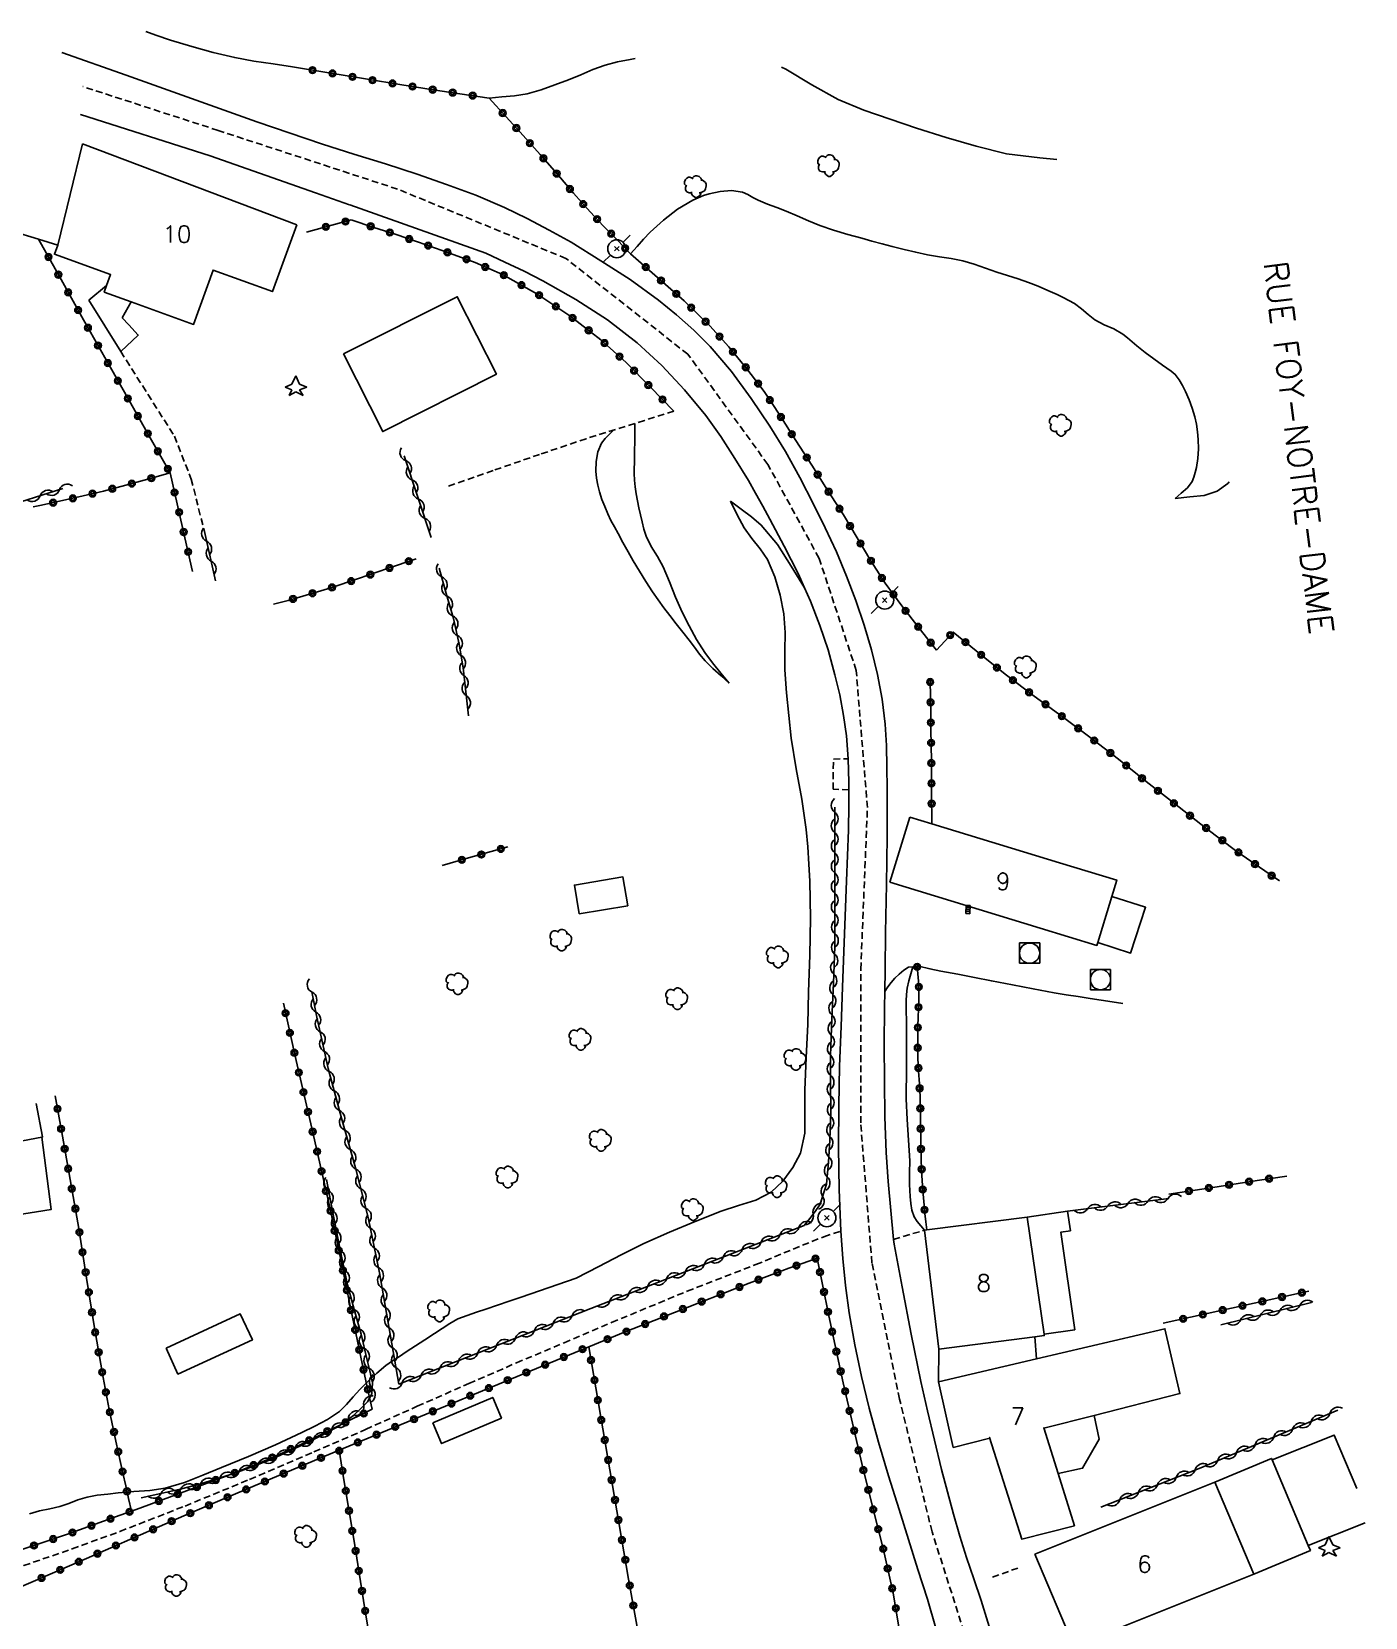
# Model space of a CAD drawing. Header units: millimetres. Extents: x 193000 to 194000, y 105000 to 105910.
# Drawn here: x 193780.7 to 193879.3, y 105446.6 to 105563.9 of the extents above; entities that cross this region are included whole.
import ezdxf
from ezdxf.enums import TextEntityAlignment as Align

# ---------------------------------------------------------------- set-up
doc = ezdxf.new("R2010")
doc.units = ezdxf.units.MM
doc.linetypes.add('DASHED', pattern=[0.75, 0.5, -0.25])
doc.layers.get('0').update_dxf_attribs({"linetype": 'CONTINUOUS'})
for name, color, linetype in [('W0001', 6, 'DASHED'), ('W0008', 7, 'CONTINUOUS'), ('W0014', 7, 'CONTINUOUS'), ('W0017', 7, 'CONTINUOUS'), ('W0070', 7, 'DASHED'), ('W0101', 7, 'CONTINUOUS'), ('W0104', 1, 'CONTINUOUS'), ('W0112', 1, 'DASHED'), ('W0211', 2, 'CONTINUOUS'), ('W0214', 2, 'CONTINUOUS'), ('W0300', 7, 'CONTINUOUS'), ('W0303', 7, 'CONTINUOUS'), ('W0310', 3, 'CONTINUOUS'), ('W0322', 7, 'CONTINUOUS'), ('W0323', 7, 'CONTINUOUS'), ('W0401', 7, 'CONTINUOUS'), ('W0420', 7, 'CONTINUOUS'), ('W0473', 7, 'CONTINUOUS'), ('W0989', 7, 'CONTINUOUS'), ('W0991', 7, 'CONTINUOUS'), ('W1102', 7, 'CONTINUOUS')]:
    doc.layers.add(name, color=color, linetype=linetype)
doc.styles.get("Standard").update_dxf_attribs({"font": 'romans.shx', "width": 0.85})

# ---------------------------------------------------------------- blocks, each defined once
blk = doc.blocks.new('T473')
for p, q in [((-0.166667, 0.166667), (0.166667, -0.166667)), ((-0.166667, -0.166667), (0.166667, 0.166667)), ((0.500001, 0.500001), (1.000002, 1.000002)), ((-1.000002, -1.000002), (-0.500001, -0.500001))]:
    blk.add_line(p, q)
blk.add_ellipse((0, 0), major_axis=(0.471405, 0.471405), ratio=1, start_param=5.4977871438, end_param=11.780972451)
blk = doc.blocks.new('T300')
for p, q in [((-0.8, 0.51), (-0.86, 0.34)), ((-0.86, 0.34), (-0.86, 0.17)), ((-0.86, 0.17), (-0.74, 0.06)), ((-0.69, 0.63), (-0.8, 0.51)), ((-0.8, -0.06), (-0.74, 0.06)), ((-0.74, 0.06), (-0.69, 0.11)), ((-0.57, 0.69), (-0.69, 0.63)), ((-0.46, 0.69), (-0.57, 0.69)), ((-0.29, 0.63), (-0.46, 0.69)), ((-0.29, 0.63), (-0.17, 0.74)), ((-0.23, 0.57), (-0.29, 0.63)), ((-0.17, 0.74), (-0.06, 0.8)), ((-0.06, 0.8), (0.06, 0.8)), ((0.06, 0.8), (0.23, 0.74)), ((0.23, 0.74), (0.34, 0.63)), ((0.34, 0.63), (0.4, 0.51)), ((0.46, 0.46), (0.34, 0.46)), ((0.4, 0.51), (0.4, 0.46)), ((0.57, 0.4), (0.46, 0.46)), ((0.57, 0.4), (0.69, 0.29)), ((0.69, 0.29), (0.74, 0.17)), ((0.74, 0.06), (0.69, -0.17)), ((0.74, 0.17), (0.74, 0.06)), ((-0.8, -0.17), (-0.8, -0.06)), ((-0.8, -0.23), (-0.8, -0.17)), ((-0.74, -0.34), (-0.8, -0.23)), ((-0.69, -0.4), (-0.74, -0.34)), ((-0.51, -0.46), (-0.69, -0.4)), ((-0.4, -0.46), (-0.51, -0.46)), ((-0.4, -0.46), (-0.34, -0.46)), ((-0.34, -0.46), (-0.34, -0.4)), ((-0.34, -0.51), (-0.34, -0.46)), ((-0.29, -0.63), (-0.34, -0.51)), ((-0.17, -0.74), (-0.29, -0.63)), ((-0.06, -0.8), (-0.17, -0.74)), ((0.06, -0.8), (-0.06, -0.8)), ((0.17, -0.74), (0.06, -0.8)), ((0.23, -0.69), (0.17, -0.74)), ((0.29, -0.46), (0.23, -0.46)), ((0.29, -0.63), (0.23, -0.69)), ((0.46, -0.4), (0.29, -0.46)), ((0.34, -0.51), (0.29, -0.63)), ((0.34, -0.51), (0.34, -0.46)), ((0.57, -0.34), (0.46, -0.4)), ((0.63, -0.29), (0.57, -0.34)), ((0.69, -0.17), (0.63, -0.29))]:
    blk.add_line(p, q)
blk = doc.blocks.new('T420')
for p, q in [((0.75, 0.75), (-0.75, 0.75)), ((-0.75, 0.75), (-0.75, -0.75)), ((0.75, 0.75), (0.75, -0.75)), ((0.75, -0.75), (-0.75, -0.75))]:
    blk.add_line(p, q)
blk.add_ellipse((0, 0), major_axis=(-0.53, 0.53), ratio=1, start_param=3.926991, end_param=10.210176)
blk = doc.blocks.new('T303')
for p, q in [((-0.77, 0), (-0.28, 0.21)), ((-0.28, -0.21), (-0.77, 0)), ((-0.28, 0.21), (0, 0.83)), ((0, 0.83), (0.28, 0.21)), ((0.28, 0.21), (0.83, 0)), ((0.83, 0), (0.28, -0.21)), ((-0.49, -0.63), (-0.28, -0.21)), ((0, -0.35), (-0.49, -0.63)), ((0.56, -0.63), (0, -0.35)), ((0.28, -0.21), (0.56, -0.63))]:
    blk.add_line(p, q)
blk = doc.blocks.new('T401')
for p, q in [((-0.3, 0.3), (0, 0.3)), ((-0.3, -0.25), (-0.3, 0.3)), ((-0.3, 0.15), (0, 0.15)), ((-0.3, 0), (0, 0)), ((0, 0.3), (0, -0.25)), ((-0.3, -0.15), (0, -0.15)), ((-0.3, -0.25), (-0.3, -0.3)), ((-0.3, -0.3), (0, -0.3)), ((0, -0.3), (0, -0.25))]:
    blk.add_line(p, q)
blk = doc.blocks.new('t323o')
at = {"color": 0, "linetype": 'Continuous'}
for radius in [0.25, 0.15]:
    blk.add_circle((0, 0), radius, dxfattribs=at)
blk = doc.blocks.new('t310o')
at = {"color": 0, "linetype": 'Continuous'}
for centre, start, end in [((-0.5, 0.38), 216.8699, 323.1304), ((0.5, -0.37), 36.8699, 143.1303)]:
    blk.add_arc(centre, 0.625, start, end, dxfattribs=at)
blk = doc.blocks.new('t322o')
at = {"color": 0, "linetype": 'Continuous'}
for radius in [0.25, 0.15]:
    blk.add_circle((0, 0), radius, dxfattribs=at)

msp = doc.modelspace()

# ---------------------------------------------------------------- linework, layer by layer
at = {"layer": 'W0001'}
msp.add_lwpolyline([(193863.05, 105371.49), (193861.7, 105383.97), (193859.75, 105398.34), (193858.09, 105409.98), (193855.99, 105420.72), (193853.56, 105432.11), (193850.35, 105443.37), (193847.3, 105452.91), (193844.9, 105462.72), (193842.85, 105472.82), (193842.02, 105483.17), (193842.03, 105494.53), (193842.52, 105506.51), (193841.69, 105516.65), (193838.95, 105524.94), (193835.16, 105531.88), (193829.24, 105540.04), (193820.22, 105547.13), (193807.76, 105552.26), (193794.49, 105556.6), (193784.48, 105559.85)], dxfattribs=at)
at = {"layer": 'W0008'}
for points in [[(193820.61, 105548.33), (193818.98, 105549.21), (193817.34, 105550.09), (193815.68, 105550.91), (193813.55, 105551.81), (193811.39, 105552.61), (193809.21, 105553.37), (193806.88, 105554.13), (193804.54, 105554.85), (193802.21, 105555.58), (193797.35, 105557.23), (193792.52, 105558.96), (193787.69, 105560.68), (193782.93, 105562.36)], [(193804.22, 105551.09), (193814.29, 105547.51)], [(193814.29, 105547.51), (193815.7, 105546.85), (193817.12, 105546.19), (193818.51, 105545.48), (193820.94, 105544.1), (193823.29, 105542.58), (193825.49, 105540.88), (193827.31, 105539.22), (193829, 105537.42), (193830.57, 105535.51), (193831.67, 105533.95), (193832.7, 105532.33), (193833.72, 105530.71)], [(193844.45, 105474.54), (193844.26, 105476.68), (193844.06, 105478.83), (193843.91, 105480.97), (193843.81, 105483.63), (193843.78, 105486.28), (193843.77, 105488.94), (193843.79, 105491.71), (193843.8, 105492.9), (193843.82, 105494.49), (193843.86, 105497.26), (193843.92, 105500.81), (193843.98, 105504.35), (193843.98, 105507.9), (193843.96, 105509.5), (193843.93, 105511.09), (193843.83, 105512.68), (193843.6, 105514.52), (193843.26, 105516.35), (193842.83, 105518.16), (193842.29, 105520), (193841.66, 105521.82), (193840.97, 105523.61), (193840.22, 105525.42), (193839.4, 105527.2), (193838.54, 105528.96), (193837.52, 105530.92), (193836.45, 105532.85), (193835.29, 105534.73), (193833.93, 105536.77), (193832.47, 105538.76), (193830.88, 105540.61), (193829.67, 105541.82), (193828.39, 105542.96), (193827.07, 105544.05), (193824.98, 105545.56), (193822.8, 105546.95), (193820.61, 105548.33)], [(193833.72, 105530.71), (193834.25, 105529.76), (193834.78, 105528.81), (193835.3, 105527.85), (193836.37, 105525.85), (193837.39, 105523.83), (193837.87, 105522.75), (193838.31, 105521.76), (193838.99, 105519.98), (193839.61, 105518.17), (193840.12, 105516.33), (193840.47, 105514.83), (193840.76, 105513.32), (193840.97, 105511.8), (193841.1, 105510.1), (193841.14, 105508.39), (193841.15, 105506.68), (193841.12, 105504.82), (193841.04, 105502.95), (193840.97, 105501.08), (193840.87, 105498.46), (193840.77, 105495.84), (193840.67, 105493.21), (193840.57, 105490.29), (193840.46, 105487.36), (193840.41, 105484.43), (193840.39, 105481.34), (193840.42, 105478.25), (193840.56, 105475.16), (193840.71, 105473.14), (193840.91, 105471.13), (193841.17, 105469.12), (193841.58, 105466.76), (193842.08, 105464.4), (193842.65, 105462.07), (193843.33, 105459.55), (193844.09, 105457.05), (193844.86, 105454.56), (193845.55, 105452.35), (193846.26, 105450.13), (193846.97, 105447.92)], [(193846.97, 105447.92), (193848.15, 105443.82), (193849.32, 105439.71), (193850.45, 105435.59), (193851.34, 105432.04), (193852.19, 105428.49), (193853.05, 105424.94), (193854.03, 105420.95), (193855.02, 105416.96), (193856.01, 105412.97)]]:
    msp.add_lwpolyline(points, dxfattribs=at)
at = {"layer": 'W0014'}
for points in [[(193784.31, 105557.77), (193784.31, 105557.77), (193793.9, 105554.71), (193801.68, 105551.99)], [(193801.68, 105551.99), (193804.2, 105551.09)], [(193852.71, 105442.08), (193852.12, 105444), (193851.53, 105445.92), (193850.93, 105447.84), (193850.4, 105449.43), (193849.86, 105451.01), (193849.36, 105452.59), (193848.88, 105454.23), (193848.44, 105455.88), (193848.01, 105457.52), (193847.47, 105459.69), (193846.96, 105461.86), (193846.47, 105464.04), (193845.75, 105467.53), (193845.1, 105471.03), (193844.51, 105474.2), (193844.45, 105474.54)]]:
    msp.add_lwpolyline(points, dxfattribs=at)
at = {"layer": 'W0017'}
msp.add_lwpolyline([(193843.8, 105492.9), (193844.04, 105493.23), (193844.28, 105493.56), (193844.55, 105493.87), (193844.86, 105494.18), (193845.21, 105494.47), (193845.57, 105494.68), (193845.87, 105494.72), (193846.2, 105494.75), (193846.32, 105494.76), (193847.14, 105494.58), (193847.95, 105494.39), (193849.2, 105494.17), (193850.45, 105493.92), (193851.69, 105493.67), (193853.24, 105493.38), (193854.79, 105493.08), (193856.34, 105492.8), (193857.23, 105492.65), (193858.11, 105492.51), (193859, 105492.38), (193859.81, 105492.25), (193860.62, 105492.13), (193861.42, 105492.01)], dxfattribs=at)
at = {"layer": 'W0070'}
for points in [[(193823.6, 105468.4), (193829.18, 105470.72), (193834.26, 105472.68), (193837.72, 105474.12), (193839.3, 105474.75), (193840.56, 105475.16)], [(193776.55, 105449.17), (193780.11, 105450.41), (193783.68, 105451.65), (193787.23, 105452.94), (193792.04, 105454.82), (193796.82, 105456.79), (193801.58, 105458.82), (193805.4, 105460.49), (193809.22, 105462.2), (193813.04, 105463.89), (193816.55, 105465.41), (193820.08, 105466.9), (193823.6, 105468.4)]]:
    msp.add_lwpolyline(points, dxfattribs=at)
at = {"layer": 'W0101'}
for points in [[(193784.46, 105555.61), (193800.3, 105549.62)], [(193782.63, 105548.12), (193781.2, 105548.55), (193777.28, 105549.74)], [(193800.3, 105549.62), (193798.51, 105544.68), (193794.12, 105546.27), (193794.12, 105546.26), (193792.67, 105542.25), (193788.05, 105543.92), (193786.06, 105544.64), (193786.23, 105545.12), (193786.53, 105545.94), (193782.38, 105547.44), (193782.63, 105548.12)], [(193844.18, 105500.97), (193845.65, 105505.79)], [(193845.65, 105505.79), (193847.28, 105505.29), (193856.73, 105502.42), (193856.73, 105502.42), (193860.96, 105501.13), (193860.6, 105499.93), (193859.56, 105496.52), (193859.49, 105496.3), (193855.3, 105497.57), (193855.31, 105497.58), (193844.18, 105500.97)], [(193846.73, 105475.23), (193846.92, 105475.26), (193854.33, 105476.2), (193855.59, 105467.54), (193855.6, 105467.43), (193854.91, 105467.34), (193847.8, 105466.43)], [(193847.8, 105466.43), (193846.73, 105475.23)], [(193847.77, 105464.02), (193855.02, 105465.72), (193864.52, 105467.94), (193865.64, 105463.14), (193859.28, 105461.52), (193855.57, 105460.58), (193855.57, 105460.61), (193856.62, 105457.23), (193857.83, 105453.36), (193853.93, 105452.37), (193851.55, 105459.9), (193851.57, 105459.85), (193848.87, 105459.16)], [(193848.87, 105459.16), (193847.77, 105464.02)]]:
    msp.add_lwpolyline(points, dxfattribs=at)
msp.add_lwpolyline([(193854.91, 105451.26), (193868.22, 105456.58), (193871.11, 105449.77), (193857.8, 105444.45)], close=True, dxfattribs=at)
at = {"layer": 'W0104'}
for points in [[(193784.92, 105544.05), (193786.23, 105545.12)], [(193787.4, 105542.73), (193787.89, 105542.21), (193788.58, 105541.46), (193787.28, 105540.25), (193784.92, 105544.05)], [(193787.4, 105542.73), (193788.05, 105543.92)], [(193860.6, 105499.93), (193863.09, 105499.13), (193861.99, 105495.73), (193859.56, 105496.52)], [(193781.04, 105484.61), (193781.51, 105482.13), (193781.44, 105482.12), (193774.94, 105480.89), (193773.54, 105480.62)], [(193781.44, 105482.12), (193782.13, 105476.76), (193775.76, 105475.74), (193774.94, 105480.89)], [(193854.33, 105476.2), (193857.32, 105476.63), (193857.53, 105475.19), (193856.83, 105475.09), (193857.86, 105467.86), (193855.59, 105467.54)], [(193854.91, 105467.34), (193855.02, 105465.72)], [(193847.77, 105464.02), (193847.8, 105466.43)], [(193859.28, 105461.52), (193859.65, 105459.78), (193858.44, 105457.62), (193856.62, 105457.23)], [(193872.45, 105458.25), (193877.05, 105460.07), (193878.73, 105456.12)], [(193868.22, 105456.58), (193872.4, 105458.35), (193872.45, 105458.25), (193875.13, 105451.91), (193875.29, 105451.54), (193871.11, 105449.77)], [(193879.35, 105453.58), (193875.13, 105451.91)]]:
    msp.add_lwpolyline(points, dxfattribs=at)
for points in [[(193803.77, 105540.06), (193812.18, 105544.3), (193815.08, 105538.57), (193806.67, 105534.32)], [(193824.79, 105499.24), (193821.2, 105498.64), (193820.85, 105500.77), (193824.43, 105501.37), (193824.79, 105499.24)], [(193790.64, 105466.5), (193796.13, 105469.03), (193797.02, 105467.11), (193791.52, 105464.58)], [(193810.37, 105460.97), (193814.8, 105462.86), (193815.45, 105461.33), (193811.02, 105459.44)]]:
    msp.add_lwpolyline(points, close=True, dxfattribs=at)
at = {"layer": 'W0112'}
for points in [[(193787.28, 105540.25), (193791.26, 105533.98), (193792.5, 105530.81), (193793.42, 105527.15)], [(193828.21, 105535.82), (193826.04, 105535.15), (193823.88, 105534.47), (193821.71, 105533.79), (193818.27, 105532.63), (193814.84, 105531.44), (193811.41, 105530.25)], [(193841.15, 105507.82), (193839.99, 105507.86), (193840, 105510.09), (193841.1, 105510.1)], [(193844.45, 105474.54), (193846.73, 105475.23)], [(193851.77, 105449.56), (193853.65, 105450.23)]]:
    msp.add_lwpolyline(points, dxfattribs=at)
at = {"layer": 'W0211'}
for points in [[(193799.99, 105561.31), (193798.57, 105561.52), (193797.14, 105561.73), (193795.72, 105561.99), (193794.12, 105562.37), (193792.54, 105562.81), (193790.96, 105563.29), (193789.87, 105563.65), (193789.13, 105563.91)], [(193825.35, 105561.92), (193824.97, 105561.86), (193824.04, 105561.67), (193823.13, 105561.43), (193822.21, 105561.1), (193821.31, 105560.72), (193820.4, 105560.35), (193819.39, 105559.97), (193818.38, 105559.6), (193817.34, 105559.31), (193816.42, 105559.17), (193815.47, 105559.08), (193814.53, 105559)], [(193856.54, 105554.46), (193855.28, 105554.57), (193852.8, 105554.88), (193850.57, 105555.44), (193848.35, 105556.08), (193846.16, 105556.78), (193844.2, 105557.43), (193842.26, 105558.11), (193840.36, 105558.89), (193838.41, 105559.97), (193836.49, 105561.14), (193836.16, 105561.28)], [(193823.76, 105534.44), (193823.43, 105534.12), (193823.11, 105533.8), (193822.84, 105533.46), (193822.58, 105532.82), (193822.46, 105532.11), (193822.44, 105531.39), (193822.49, 105530.88), (193822.58, 105530.36), (193822.71, 105529.85), (193822.88, 105529.3), (193823.09, 105528.77), (193823.32, 105528.24), (193823.55, 105527.75), (193823.81, 105527.27), (193824.07, 105526.79), (193824.43, 105526.11), (193824.81, 105525.43), (193825.2, 105524.76), (193825.65, 105523.99), (193826.12, 105523.22), (193826.61, 105522.47), (193827.03, 105521.87), (193827.46, 105521.28), (193827.9, 105520.7), (193828.37, 105520.09), (193828.86, 105519.49), (193829.33, 105518.88), (193829.72, 105518.36), (193830.11, 105517.84), (193830.52, 105517.35), (193831.09, 105516.78), (193831.69, 105516.24), (193832.3, 105515.71)], [(193865.29, 105529.37), (193866.36, 105529.49), (193867.42, 105529.6), (193868.39, 105529.92), (193869.17, 105530.49), (193869.28, 105530.6)], [(193832.39, 105529.16), (193832.72, 105528.5), (193833.05, 105527.84), (193833.4, 105527.19), (193833.97, 105526.4), (193834.58, 105525.65), (193835.12, 105524.85), (193835.68, 105523.57), (193836.07, 105522.21), (193836.33, 105520.83), (193836.43, 105519.46), (193836.41, 105518.08), (193836.42, 105516.69), (193836.54, 105515), (193836.7, 105513.31), (193836.89, 105511.63), (193837.25, 105509.37), (193837.67, 105507.12), (193837.99, 105504.87), (193838.11, 105503.6), (193838.19, 105502.32), (193838.26, 105501.05), (193838.3, 105498.32), (193838.25, 105495.59), (193838.17, 105492.87), (193838.1, 105490.44), (193838, 105488.02), (193837.88, 105485.6), (193837.89, 105484), (193837.88, 105482.4), (193837.56, 105480.92), (193837.01, 105479.86), (193836.27, 105478.87), (193835.41, 105478.05), (193834.27, 105477.45), (193832.98, 105477.05), (193831.69, 105476.64), (193829.77, 105475.88), (193827.87, 105475.08), (193825.99, 105474.24), (193824.31, 105473.41), (193822.64, 105472.55), (193820.98, 105471.69)], [(193820.98, 105471.69), (193819.62, 105471.21), (193818.27, 105470.74), (193816.91, 105470.27), (193816.03, 105469.97), (193815.16, 105469.68), (193814.29, 105469.39), (193813.6, 105469.16), (193812.9, 105468.93), (193812.23, 105468.66), (193811.64, 105468.33), (193811.06, 105467.96), (193810.49, 105467.58), (193809.79, 105467.13), (193809.1, 105466.67), (193808.41, 105466.22), (193807.9, 105465.89), (193807.39, 105465.56), (193806.9, 105465.22), (193806.23, 105464.66), (193805.59, 105464.07), (193804.97, 105463.45), (193804.47, 105462.9), (193803.99, 105462.34), (193803.46, 105461.82), (193802.59, 105461.23), (193801.64, 105460.74), (193800.68, 105460.27), (193798.73, 105459.34), (193796.74, 105458.48), (193794.74, 105457.68), (193793.37, 105457.1), (193791.99, 105456.55), (193790.58, 105456.14), (193789.43, 105455.97), (193788.26, 105455.9), (193787.1, 105455.8), (193786.32, 105455.71), (193785.55, 105455.62), (193784.79, 105455.48), (193784.12, 105455.27), (193783.45, 105455.02), (193782.78, 105454.78), (193782.03, 105454.61), (193781.27, 105454.46), (193780.53, 105454.24)]]:
    msp.add_lwpolyline(points, dxfattribs=at)
at = {"layer": 'W0214'}
for points in [[(193865.29, 105529.37), (193865.74, 105529.76), (193866.19, 105530.16), (193866.54, 105530.62), (193866.67, 105530.95), (193866.77, 105531.3), (193866.85, 105531.65), (193866.96, 105532.34), (193867, 105533.04), (193866.98, 105533.74), (193866.93, 105534.3), (193866.85, 105534.86), (193866.73, 105535.41), (193866.55, 105536.04), (193866.32, 105536.67), (193866.05, 105537.28), (193865.83, 105537.73), (193865.59, 105538.16), (193865.29, 105538.55), (193864.99, 105538.8), (193864.66, 105539.01), (193864.34, 105539.23), (193863.7, 105539.7), (193863.07, 105540.18), (193862.44, 105540.67), (193862.1, 105540.96), (193861.76, 105541.26), (193861.41, 105541.53), (193860.74, 105541.91), (193860.02, 105542.22), (193859.34, 105542.58), (193858.84, 105542.98), (193858.35, 105543.41), (193857.84, 105543.79), (193857.42, 105544.03), (193856.99, 105544.24), (193856.55, 105544.45), (193855.86, 105544.77), (193855.16, 105545.07), (193854.44, 105545.35), (193853.66, 105545.62), (193852.88, 105545.87), (193852.09, 105546.12), (193851.25, 105546.41), (193850.41, 105546.71), (193849.57, 105546.95), (193848.71, 105547.13), (193847.84, 105547.26), (193846.97, 105547.4), (193846.1, 105547.59), (193845.23, 105547.8), (193844.36, 105548.01), (193843.61, 105548.21), (193842.85, 105548.41), (193842.1, 105548.62), (193841.06, 105548.91), (193840.02, 105549.22), (193839, 105549.57), (193838.16, 105549.91), (193837.33, 105550.29), (193836.5, 105550.64), (193835.82, 105550.9), (193835.12, 105551.15), (193834.44, 105551.43), (193834.05, 105551.64), (193833.67, 105551.87), (193833.27, 105552.04), (193832.47, 105552.16), (193831.63, 105552.09), (193830.81, 105551.91), (193830.4, 105551.78), (193830, 105551.62), (193829.61, 105551.44), (193828.48, 105550.78), (193827.44, 105549.97), (193826.46, 105549.08), (193825.96, 105548.56), (193825.48, 105548.02), (193824.99, 105547.48)], [(193825.32, 105534.92), (193825.32, 105534.42), (193825.31, 105533.91), (193825.31, 105533.41), (193825.3, 105533.06), (193825.3, 105532.72), (193825.29, 105532.38), (193825.28, 105531.99), (193825.27, 105531.61), (193825.27, 105531.23), (193825.29, 105530.72), (193825.34, 105530.22), (193825.41, 105529.71), (193825.5, 105529.19), (193825.61, 105528.67), (193825.73, 105528.15), (193825.86, 105527.63), (193825.99, 105527.1), (193826.16, 105526.59), (193826.53, 105525.82), (193826.98, 105525.07), (193827.41, 105524.31), (193827.89, 105523.2), (193828.33, 105522.07), (193828.81, 105520.95), (193829.33, 105519.94), (193829.88, 105518.94), (193830.49, 105517.98), (193831.07, 105517.2), (193831.68, 105516.45), (193832.3, 105515.71)], [(193832.39, 105529.16), (193833.17, 105528.59), (193833.95, 105528.01), (193834.67, 105527.4), (193835.86, 105525.96), (193836.87, 105524.36), (193837.87, 105522.75)], [(193846.73, 105475.23), (193846.46, 105475.55), (193846.19, 105475.87), (193845.97, 105476.21), (193845.81, 105476.7), (193845.73, 105477.21), (193845.68, 105477.73), (193845.63, 105478.6), (193845.64, 105479.48), (193845.65, 105480.36), (193845.57, 105481.89), (193845.45, 105483.42), (193845.38, 105484.95), (193845.39, 105485.73), (193845.41, 105486.51), (193845.42, 105487.29), (193845.41, 105487.78), (193845.41, 105488.27), (193845.4, 105488.76), (193845.4, 105489.32), (193845.41, 105489.88), (193845.41, 105490.44), (193845.4, 105490.87), (193845.38, 105491.31), (193845.38, 105491.74), (193845.39, 105492.21), (193845.41, 105492.68), (193845.47, 105493.14), (193845.58, 105493.67), (193845.73, 105494.2), (193845.87, 105494.72)]]:
    msp.add_lwpolyline(points, dxfattribs=at)
at = {"layer": 'W0310'}
for points in [[(193810.26, 105526.48), (193808.25, 105532.53)], [(193782.99, 105530.1), (193779.89, 105529.12)], [(193793.42, 105527.15), (193794.3, 105523.28)], [(193810.85, 105524.22), (193811.37, 105522.35), (193811.89, 105520.48), (193812.33, 105518.59), (193812.61, 105516.83), (193812.81, 105515.06), (193813.02, 105513.29)], [(193822.07, 105469.44), (193837.84, 105475.57), (193838.25, 105476.09), (193838.66, 105476.61), (193839.02, 105477.15), (193839.5, 105478.63), (193839.64, 105480.26), (193839.73, 105481.9), (193839.82, 105483.98), (193839.8, 105486.06), (193839.8, 105488.15), (193839.89, 105490.84), (193840, 105493.52), (193840.12, 105496.21), (193840.1, 105506.52)], [(193801.43, 105492.87), (193801.8, 105490.99), (193802.64, 105487.2), (193803.61, 105483.52), (193804.65, 105479.85), (193805.6, 105476.17), (193806.43, 105472.08), (193807.14, 105467.96), (193807.86, 105463.84), (193822.07, 105469.44)], [(193788.8, 105455.43), (193790.24, 105455.75), (193791.69, 105456.07), (193793.11, 105456.43), (193795.79, 105457.27), (193798.41, 105458.27), (193800.95, 105459.45), (193802.19, 105460.06), (193803.41, 105460.72), (193804.5, 105461.52), (193805.03, 105462.01), (193805.54, 105462.54), (193805.87, 105463.12), (193805.92, 105463.93), (193805.71, 105464.82), (193805.48, 105465.71), (193805.06, 105467.54), (193804.55, 105469.36), (193804.07, 105471.18), (193803.51, 105473.77), (193803.01, 105476.38), (193802.5, 105478.98)], [(193857.32, 105476.63), (193864.81, 105477.58)], [(193868.67, 105468.23), (193875.38, 105469.87)], [(193867.05, 105457.61), (193877.32, 105461.91)], [(193859.79, 105454.73), (193867.05, 105457.61)]]:
    msp.add_lwpolyline(points, dxfattribs=at)
at = {"layer": 'W0322'}
for points in [[(193814.53, 105559), (193812.38, 105559.32), (193810.24, 105559.64), (193808.09, 105559.97), (193805.39, 105560.41), (193802.69, 105560.86), (193799.99, 105561.31)], [(193804.34, 105549.98), (193806, 105549.43), (193807.66, 105548.89), (193809.31, 105548.33), (193811.41, 105547.6), (193813.5, 105546.83), (193815.52, 105545.94), (193818.07, 105544.52), (193820.5, 105542.89), (193822.81, 105541.1), (193824.67, 105539.42), (193826.44, 105537.62), (193828.21, 105535.82)], [(193847.64, 105518.14), (193846.35, 105519.78), (193845.06, 105521.42), (193843.83, 105523.11), (193842.77, 105524.76), (193841.76, 105526.46), (193840.74, 105528.15), (193839.57, 105529.99), (193838.4, 105531.83), (193837.22, 105533.66)], [(193846.92, 105475.26), (193846.85, 105475.86), (193846.77, 105476.46), (193846.71, 105477.07), (193846.62, 105478.17), (193846.55, 105479.27), (193846.5, 105480.38), (193846.46, 105481.95), (193846.45, 105483.52), (193846.41, 105485.09), (193846.36, 105486.05), (193846.3, 105487), (193846.25, 105487.96), (193846.25, 105488.44), (193846.24, 105488.92), (193846.24, 105489.4), (193846.25, 105489.91), (193846.26, 105490.41), (193846.27, 105490.92), (193846.29, 105491.65), (193846.32, 105492.39), (193846.32, 105493.12), (193846.29, 105493.66), (193846.25, 105494.21), (193846.2, 105494.75)], [(193838.8, 105473.17), (193839.22, 105471.09), (193839.64, 105469.01), (193840.08, 105466.93), (193840.73, 105463.94), (193841.41, 105460.96), (193842.1, 105457.98), (193842.9, 105454.78), (193843.71, 105451.58), (193844.43, 105448.37), (193844.83, 105446.03), (193845.18, 105443.68), (193845.53, 105441.33)]]:
    msp.add_lwpolyline(points, dxfattribs=at)
at = {"layer": 'W0323'}
for points in [[(193814.53, 105559), (193815.79, 105557.61), (193817.05, 105556.22), (193818.3, 105554.83), (193819.54, 105553.41), (193820.77, 105551.97), (193822.02, 105550.57), (193823, 105549.53), (193824, 105548.5), (193824.99, 105547.48)], [(193804.34, 105549.98), (193801.02, 105549.07)], [(193781.2, 105548.55), (193782.87, 105545.57), (193784.53, 105542.59), (193786.2, 105539.62), (193787.78, 105536.83), (193789.36, 105534.04), (193790.95, 105531.26)], [(193824.99, 105547.48), (193826.98, 105545.73), (193828.97, 105543.99), (193830.86, 105542.15), (193832.26, 105540.59), (193833.61, 105538.97), (193834.87, 105537.29), (193835.68, 105536.1), (193836.45, 105534.88), (193837.22, 105533.66)], [(193790.95, 105531.26), (193789.3, 105530.8), (193787.65, 105530.35), (193786, 105529.91), (193783.65, 105529.36), (193781.3, 105528.85), (193780.81, 105528.74)], [(193792.6, 105523.96), (193792.03, 105526.47), (193790.95, 105531.26)], [(193798.58, 105521.54), (193799.67, 105521.83), (193802.75, 105522.73), (193804.88, 105523.44), (193807.01, 105524.18), (193809.13, 105524.91)], [(193847.64, 105518.14), (193848.85, 105519.49), (193850.17, 105518.42), (193851.48, 105517.35), (193852.81, 105516.29), (193854.86, 105514.75), (193856.93, 105513.24), (193858.98, 105511.71), (193861.08, 105510.08), (193863.15, 105508.42), (193865.24, 105506.79), (193867.54, 105505.01), (193869.85, 105503.26), (193872.23, 105501.59), (193872.99, 105501.09)], [(193847.16, 105515.9), (193847.18, 105514.7), (193847.2, 105513.49), (193847.22, 105512.28), (193847.25, 105509.95), (193847.27, 105507.62), (193847.28, 105505.29)], [(193815.93, 105503.59), (193812.84, 105502.72), (193811.07, 105502.22)], [(193805.88, 105461.98), (193805.6, 105463.27), (193805.32, 105464.55), (193805.04, 105465.84), (193804.28, 105469.5), (193803.53, 105473.16), (193802.77, 105476.81), (193801.5, 105482.46), (193800.18, 105488.1), (193799.32, 105492.02)], [(193784.19, 105475.35), (193782.97, 105482.18), (193782.44, 105485.18)], [(193864.82, 105477.9), (193868.08, 105478.4), (193871.34, 105478.91), (193873.55, 105479.24)], [(193788.08, 105454.45), (193787.87, 105455.38), (193787.66, 105456.32), (193787.45, 105457.26), (193786.93, 105459.61), (193786.44, 105461.97), (193785.98, 105464.34), (193785.34, 105468), (193784.76, 105471.67), (193784.19, 105475.35)], [(193821.9, 105466.61), (193824.6, 105467.7), (193827.3, 105468.78), (193830, 105469.84), (193831.89, 105470.58), (193833.78, 105471.31), (193835.68, 105472.03), (193836.71, 105472.41), (193837.76, 105472.79), (193838.8, 105473.17)], [(193875.17, 105470.73), (193874.47, 105470.57), (193869.44, 105469.46), (193864.4, 105468.35)], [(193803.44, 105458.95), (193821.9, 105466.61), (193824.85, 105449.41)], [(193788.7, 105454.67), (193791.95, 105455.87), (193795.2, 105457.07), (193798.41, 105458.37), (193800.92, 105459.53), (193803.4, 105460.76), (193805.88, 105461.98)], [(193808.42, 105428.09), (193808.17, 105429.61), (193807.44, 105434.16), (193806.72, 105438.71), (193805.98, 105443.26), (193805.25, 105447.82), (193804.52, 105452.37), (193804.16, 105454.57), (193803.8, 105456.76), (193803.44, 105458.95), (193799.61, 105457.34), (193795.78, 105455.72), (193791.95, 105454.09), (193788.35, 105452.52), (193784.76, 105450.95), (193781.16, 105449.39), (193778.31, 105448.17)], [(193768.17, 105447.36), (193769.63, 105447.8), (193771.1, 105448.24), (193772.55, 105448.72), (193774.18, 105449.36), (193775.79, 105450.05), (193777.41, 105450.71), (193779.38, 105451.41), (193781.37, 105452.07), (193783.35, 105452.73), (193785.13, 105453.37), (193786.91, 105454.02), (193788.08, 105454.45), (193788.7, 105454.67)], [(193824.85, 105449.41), (193825.73, 105444.5), (193826.6, 105439.59), (193827.45, 105434.68), (193828.3, 105429.33), (193829.13, 105423.98), (193829.99, 105418.63), (193830.73, 105414.26), (193831.49, 105409.9), (193832.25, 105405.53), (193832.97, 105401.38), (193833.7, 105397.22), (193834.41, 105393.07), (193835.12, 105388.82), (193835.82, 105384.57), (193836.51, 105380.31), (193832.48, 105379.14), (193831.33, 105378.81)]]:
    msp.add_lwpolyline(points, dxfattribs=at)
at = {"layer": 'W1102'}
msp.add_lwpolyline([(193782.63, 105548.12), (193784.46, 105555.61)], dxfattribs=at)

# ---------------------------------------------------------------- block references
at = {"layer": 'W0300', "rotation": 359.9999899820874}
for p in [(193839.7, 105554), (193829.85, 105552.45), (193856.85, 105534.79), (193854.27, 105516.91), (193819.9, 105496.69), (193835.92, 105495.45), (193812.23, 105493.46), (193828.47, 105492.36), (193821.32, 105489.35), (193837.23, 105487.86), (193822.82, 105481.87), (193815.92, 105479.16), (193835.83, 105478.45), (193829.63, 105476.75), (193810.87, 105469.26), (193801.02, 105452.57), (193791.4, 105448.94)]:
    msp.add_blockref('T300', p, dxfattribs=at)
at = {"layer": 'W0303'}
msp.add_blockref('T303', (193800.23, 105537.61), dxfattribs=at)
at = {"layer": 'W0303', "rotation": 359.9999899820874}
msp.add_blockref('T303', (193876.66, 105451.74), dxfattribs=at)
at = {"layer": 'W0310'}
for p, rotation in [((193808.37, 105532.17), 108.3894714799376), ((193808.84, 105530.75), 108.3894714799376), ((193781.32, 105529.57), 197.5614103537705), ((193782.75, 105530.02), 197.5614103537705), ((193809.31, 105529.33), 108.3894714799376), ((193809.79, 105527.9), 108.3894714799376), ((193793.63, 105526.2), 282.8483406835056), ((193793.97, 105524.74), 282.8483406835056), ((193811.03, 105523.57), 285.5967772344973), ((193811.43, 105522.13), 285.6251978629573), ((193811.83, 105520.68), 285.6251978629573), ((193812.18, 105519.22), 283.0389599296395), ((193812.46, 105517.75), 278.9492078111061), ((193812.67, 105516.27), 276.5635452403534), ((193812.84, 105514.78), 276.5954366935205), ((193840.1, 105506.16), 90.10000222870343), ((193840.1, 105504.66), 90.10000222870343), ((193840.11, 105503.16), 90.10000222870343), ((193840.11, 105501.66), 90.10000222870343), ((193840.11, 105500.16), 90.10000222870343), ((193840.11, 105498.66), 90.10000222870343), ((193840.12, 105497.16), 90.10000222870343), ((193840.1, 105495.66), 87.54748976162483), ((193840.03, 105494.17), 87.54748976162483), ((193801.43, 105492.84), 281.2780837954373), ((193839.97, 105492.67), 87.54748976223148), ((193801.72, 105491.37), 281.2780837954373), ((193839.9, 105491.17), 87.54748976223148), ((193802.04, 105489.91), 282.427898302597), ((193839.85, 105489.67), 88.12282144817036), ((193802.36, 105488.44), 282.427898302597), ((193839.8, 105488.17), 88.12282144817036), ((193802.69, 105486.98), 284.7995089927275), ((193803.08, 105485.53), 284.7995089927275), ((193839.8, 105486.67), 89.97254634586388), ((193839.81, 105485.17), 90.43924988625402), ((193803.46, 105484.08), 284.7995089927275), ((193839.8, 105483.67), 87.52001950795872), ((193803.86, 105482.63), 285.8978561236642), ((193839.74, 105482.17), 87.52001950795872), ((193804.27, 105481.19), 285.8978561236642), ((193804.68, 105479.75), 284.4345304173408), ((193839.67, 105480.67), 87.16381229705222), ((193839.55, 105479.18), 84.98321218313683), ((193802.66, 105478.16), 100.992355099219), ((193805.05, 105478.29), 284.4345304173408), ((193839.21, 105477.73), 71.94709455944694), ((193802.94, 105476.69), 100.992355099219), ((193805.43, 105476.84), 284.4345304173408), ((193838.51, 105476.42), 51.57023969557246), ((193858.81, 105476.82), 7.255933770289798), ((193860.3, 105477.01), 7.255933770289798), ((193861.79, 105477.2), 7.255933770289798), ((193863.28, 105477.39), 7.255933770289798), ((193864.76, 105477.58), 7.255933770289798), ((193803.23, 105475.22), 101.0135484369817), ((193805.76, 105475.38), 281.4660220463566), ((193837.45, 105475.42), 21.22736426928891), ((193806.06, 105473.91), 281.4660220463566), ((193834.65, 105474.33), 21.22736426928891), ((193836.05, 105474.88), 21.22736426928891), ((193803.52, 105473.75), 102.1867753894925), ((193831.86, 105473.25), 21.22736426928891), ((193833.25, 105473.79), 21.22736426928891), ((193803.84, 105472.28), 102.1867753894925), ((193806.36, 105472.44), 281.4660220463566), ((193829.06, 105472.16), 21.22736426928891), ((193830.46, 105472.7), 21.22736426928891), ((193804.17, 105470.82), 104.766791482058), ((193806.62, 105470.96), 279.8499524530309), ((193826.26, 105471.07), 21.22736426928891), ((193827.66, 105471.62), 21.22736426928891), ((193804.55, 105469.37), 104.766791482058), ((193806.88, 105469.49), 279.8499524530309), ((193823.47, 105469.99), 21.22736426928891), ((193824.87, 105470.53), 21.22736426928891), ((193874.5, 105469.66), 13.74882008808836), ((193804.95, 105467.92), 105.6071129195809), ((193807.14, 105468.01), 279.8499524530309), ((193819.28, 105468.34), 21.50883783605697), ((193820.67, 105468.89), 21.50883783605697), ((193870.13, 105468.59), 13.74882008808836), ((193871.59, 105468.94), 13.74882008808836), ((193873.05, 105469.3), 13.74882008808836), ((193816.49, 105467.24), 21.50883783605697), ((193817.88, 105467.79), 21.50883783605697), ((193805.31, 105466.47), 102.9649357768442), ((193807.39, 105466.53), 279.8499524530309), ((193813.7, 105466.14), 21.50883783605697), ((193815.09, 105466.69), 21.50883783605697), ((193805.66, 105465.01), 104.5366967877552), ((193807.65, 105465.05), 279.8499524530309), ((193810.9, 105465.04), 21.50883783605697), ((193812.3, 105465.59), 21.50883783605697), ((193805.9, 105463.54), 86.55936474982987), ((193808.11, 105463.94), 21.50883783605697), ((193809.51, 105464.49), 21.50883783605697), ((193805.26, 105462.24), 46.3322198525176), ((193804.13, 105461.25), 36.4810564838226), ((193876.73, 105461.66), 22.71241361974689), ((193802.88, 105460.44), 28.28952460330933), ((193873.97, 105460.5), 22.71241361974689), ((193875.35, 105461.08), 22.71241361974689), ((193800.19, 105459.1), 24.97238614927261), ((193801.55, 105459.75), 26.28646773380284), ((193871.2, 105459.35), 22.71241361974689), ((193872.58, 105459.92), 22.71241361974689), ((193797.45, 105457.9), 20.82814143988813), ((193798.84, 105458.47), 24.97238614927261), ((193868.43, 105458.19), 22.71241361974689), ((193869.82, 105458.77), 22.71241361974689), ((193794.62, 105456.91), 17.3686530343136), ((193796.04, 105457.37), 20.82814143988813), ((193865.37, 105456.94), 21.64465174343358), ((193866.76, 105457.5), 21.64465174343358), ((193790.27, 105455.76), 12.48248938514396), ((193791.73, 105456.08), 14.28178181421574), ((193793.19, 105456.46), 17.3686530343136), ((193862.58, 105455.84), 21.64465174343358), ((193863.98, 105456.39), 21.64465174343358), ((193861.19, 105455.28), 21.64465174343358)]:
    msp.add_blockref('t310o', p, dxfattribs=dict(at, rotation=rotation))
at = {"layer": 'W0322'}
for p, rotation in [((193801.47, 105561.06), 170.4894722195388), ((193802.95, 105560.82), 170.4894722198394), ((193804.43, 105560.57), 170.4894722198394), ((193805.91, 105560.32), 170.8062982196585), ((193807.39, 105560.08), 170.8062982196585), ((193808.87, 105559.85), 171.2578503279079), ((193810.36, 105559.62), 171.5005414176551), ((193811.84, 105559.4), 171.5005414176551), ((193813.32, 105559.18), 171.5005414177686), ((193805.77, 105549.51), 341.9178276867489), ((193807.19, 105549.05), 341.938849437256), ((193808.62, 105548.57), 341.1188152225606), ((193810.03, 105548.08), 340.7987617420441), ((193811.45, 105547.58), 339.8120620493577), ((193812.86, 105547.07), 339.8120620493577), ((193814.25, 105546.5), 336.219176108417), ((193815.62, 105545.89), 330.8575424408772), ((193816.93, 105545.16), 330.8575424408772), ((193818.23, 105544.41), 326.1689837312654), ((193819.47, 105543.58), 326.1689837312654), ((193820.71, 105542.73), 322.317756876076), ((193821.9, 105541.81), 322.317756876076), ((193823.07, 105540.87), 317.8414520049627), ((193824.18, 105539.87), 317.8414520049627), ((193825.26, 105538.83), 314.5344519361753), ((193826.31, 105537.76), 314.5344519361753), ((193827.36, 105536.69), 314.5182643269595), ((193838.03, 105532.4), 122.6705476941789), ((193838.84, 105531.14), 122.6484408498889), ((193839.65, 105529.87), 122.328219953685), ((193840.45, 105528.61), 122.328219953685), ((193841.23, 105527.33), 121.1182459518313), ((193842.01, 105526.04), 120.8441621059522), ((193842.78, 105524.76), 122.7212346293142), ((193843.59, 105523.49), 122.7212346293142), ((193844.45, 105522.27), 126.1061456905715), ((193845.34, 105521.06), 128.1156196978955), ((193846.27, 105519.88), 128.1156196978955), ((193847.2, 105518.7), 128.1156196972672), ((193846.2, 105494.72), 94.84222469795301), ((193846.32, 105493.23), 93.16229775207172), ((193846.3, 105491.73), 87.65951333938992), ((193846.25, 105490.23), 89.09242000248291), ((193846.24, 105488.73), 90.23774046021173), ((193846.29, 105487.23), 92.51556099173672), ((193846.38, 105485.73), 93.23293707236355), ((193846.43, 105484.24), 91.35003280317063), ((193846.46, 105482.74), 90.43736386814014), ((193846.48, 105481.24), 91.45944935423506), ((193846.53, 105479.74), 92.64015939518136), ((193846.61, 105478.24), 93.36950297115274), ((193846.74, 105476.74), 96.32978000898916), ((193839.01, 105472.13), 281.4952180036179), ((193839.31, 105470.66), 281.4952180043878), ((193839.6, 105469.19), 281.4952180043878), ((193839.91, 105467.72), 281.8024342079788), ((193840.22, 105466.25), 282.3379443112698), ((193840.54, 105464.79), 282.3379443112698), ((193840.87, 105463.32), 282.7785449871498), ((193841.2, 105461.86), 282.7785449871498), ((193841.54, 105460.4), 283.0689922264369), ((193841.87, 105458.94), 283.0689922264369), ((193842.22, 105457.48), 284.0404576321141), ((193842.59, 105456.02), 284.0404576321141), ((193842.95, 105454.57), 284.34385189045), ((193843.32, 105453.11), 284.34385189045), ((193843.69, 105451.66), 284.34385189045), ((193844.02, 105450.2), 282.5212596040805), ((193844.35, 105448.73), 282.5212596040805), ((193844.62, 105447.26), 279.7996324308924)]:
    msp.add_blockref('t322o', p, dxfattribs=dict(at, rotation=rotation))
at = {"layer": 'W0323'}
for p, rotation in [((193815.54, 105557.89), 312.230481078891), ((193816.55, 105556.78), 312.230481078891), ((193817.55, 105555.66), 311.9053581901392), ((193818.55, 105554.54), 311.0031094586511), ((193819.53, 105553.41), 311.0031094586511), ((193820.51, 105552.27), 310.6375202743249), ((193821.5, 105551.15), 311.7117432838773), ((193803.91, 105549.86), 195.196832070566), ((193822.52, 105550.04), 313.355325530528), ((193802.46, 105549.47), 195.196832070566), ((193823.56, 105548.96), 314.1491351357294), ((193781.94, 105547.24), 299.1948987061181), ((193824.6, 105547.88), 314.1212123286217), ((193826.12, 105546.49), 318.7569931298452), ((193782.67, 105545.93), 299.1948987061181), ((193827.25, 105545.5), 318.7569931304981), ((193783.4, 105544.62), 299.2095585724625), ((193828.38, 105544.51), 318.7569931304981), ((193784.13, 105543.31), 299.2095585724625), ((193829.48, 105543.49), 315.722500375474), ((193784.86, 105542), 299.307437926403), ((193830.55, 105542.45), 315.722500375474), ((193831.58, 105541.35), 312.0277701304855), ((193785.6, 105540.69), 299.307437926403), ((193832.57, 105540.22), 309.6591508000868), ((193786.33, 105539.39), 299.4853651974827), ((193833.52, 105539.07), 309.6591508000868), ((193787.07, 105538.08), 299.4853651974827), ((193834.43, 105537.87), 306.9899000549408), ((193787.81, 105536.77), 299.6051574080022), ((193835.3, 105536.65), 304.0985276279178), ((193788.55, 105535.47), 299.6051574080022), ((193836.12, 105535.4), 302.3340119157679), ((193789.29, 105534.17), 299.6051574080022), ((193836.92, 105534.13), 302.2791809816347), ((193790.03, 105532.86), 299.5896085617059), ((193789.55, 105530.87), 195.4433394550571), ((193790.77, 105531.56), 299.5896085617059), ((193785.2, 105529.73), 193.2582075765551), ((193786.66, 105530.09), 194.7196597172772), ((193788.11, 105530.47), 195.4199304356273), ((193791.27, 105529.81), 102.8151385224321), ((193782.28, 105529.06), 192.2092555571282), ((193783.74, 105529.38), 193.2582075765551), ((193791.61, 105528.35), 102.8151385224321), ((193791.94, 105526.89), 102.8151385224321), ((193792.27, 105525.43), 102.823935236105), ((193805.75, 105523.74), 19.16017312218311), ((193807.17, 105524.23), 19.17587065096444), ((193808.59, 105524.73), 19.17587065096444), ((193802.91, 105522.79), 18.2416004695955), ((193804.33, 105523.26), 18.2416004695955), ((193800.03, 105521.94), 16.35730642474291), ((193801.47, 105522.36), 16.35730642474291), ((193848.64, 105519.26), 48.26157148192927), ((193849.77, 105518.74), 320.8554050336375), ((193850.93, 105517.8), 320.8602769813898), ((193852.1, 105516.86), 321.4825346669579), ((193847.16, 105515.79), 270.9508799854486), ((193853.28, 105515.93), 322.9780652099565), ((193854.48, 105515.03), 322.9780652099565), ((193847.19, 105514.29), 270.9975868852749), ((193855.69, 105514.14), 323.9348282344941), ((193856.9, 105513.26), 323.9348282344941), ((193847.21, 105512.79), 270.8558069142994), ((193858.11, 105512.36), 323.3939508625468), ((193847.23, 105511.29), 270.639051263079), ((193859.3, 105511.46), 321.981057407325), ((193847.25, 105509.79), 270.4424296583101), ((193860.49, 105510.54), 321.981057407325), ((193861.66, 105509.61), 321.3941362086038), ((193862.83, 105508.67), 321.3941362086038), ((193847.26, 105508.29), 270.4424296583101), ((193864.01, 105507.74), 321.9337344189171), ((193847.27, 105506.79), 270.4670080235123), ((193865.19, 105506.82), 321.9337344189171), ((193866.38, 105505.9), 322.3568417172979), ((193867.57, 105504.99), 322.8933442822572), ((193868.77, 105504.08), 322.8933442822572), ((193812.52, 105502.63), 195.7472175920869), ((193813.96, 105503.03), 195.7300728371438), ((193815.4, 105503.44), 195.7300728371438), ((193869.97, 105503.18), 324.8640127309941), ((193871.19, 105502.32), 324.8640127309941), ((193872.42, 105501.46), 327.1242704765825), ((193799.48, 105491.29), 102.3871222620155), ((193799.8, 105489.83), 102.3871222620155), ((193800.13, 105488.36), 102.3871222620155), ((193800.46, 105486.9), 103.1221415441968), ((193800.8, 105485.44), 103.1221415441968), ((193782.61, 105484.21), 100.1165442238498), ((193801.14, 105483.98), 103.1221415441968), ((193782.87, 105482.73), 100.1165442238498), ((193801.48, 105482.52), 103.1221415441968), ((193783.14, 105481.25), 100.1098656444827), ((193801.81, 105481.05), 102.6994485393143), ((193783.4, 105479.78), 100.1098656444827), ((193802.14, 105479.59), 102.6994485393143), ((193783.66, 105478.3), 100.1098656444827), ((193802.47, 105478.13), 102.6994485393143), ((193866.3, 105478.13), 8.8280774934912), ((193867.78, 105478.36), 8.8280774934912), ((193869.27, 105478.59), 8.828077493741084), ((193870.75, 105478.82), 8.828077493741084), ((193872.23, 105479.04), 8.63386954830802), ((193783.93, 105476.82), 100.1098656444827), ((193802.8, 105476.66), 101.7764266480959), ((193784.23, 105475.08), 98.87970769357865), ((193803.11, 105475.19), 101.7764266480959), ((193784.46, 105473.6), 98.87970769357865), ((193803.41, 105473.73), 101.7764266480959), ((193803.72, 105472.26), 101.5054804502104), ((193837.27, 105472.61), 19.97425911974448), ((193838.68, 105473.13), 20.0229075354316), ((193784.69, 105472.12), 98.87970769357865), ((193833.06, 105471.03), 21.09836469454928), ((193834.46, 105471.57), 20.69486368108221), ((193835.87, 105472.1), 20.23508078098815), ((193784.93, 105470.64), 98.86685878702555), ((193804.01, 105470.79), 101.5054804502104), ((193830.26, 105469.95), 21.30315226934199), ((193831.66, 105470.49), 21.30315226934199), ((193871.73, 105469.96), 192.434773563895), ((193873.19, 105470.29), 192.434773563895), ((193874.66, 105470.61), 192.7880083101841), ((193785.16, 105469.15), 98.86685878702555), ((193804.31, 105469.32), 101.7914488570275), ((193827.47, 105468.85), 21.57429359065891), ((193828.87, 105469.4), 21.57429359065891), ((193865.87, 105468.67), 192.445627141733), ((193867.33, 105468.99), 192.445627141733), ((193868.8, 105469.32), 192.445627141733), ((193870.26, 105469.64), 192.434773563895), ((193785.39, 105467.67), 99.89815804000234), ((193804.62, 105467.85), 101.7914488570275), ((193824.69, 105467.73), 21.856371206996), ((193826.08, 105468.29), 21.856371206996), ((193804.93, 105466.38), 101.7914488570275), ((193821.45, 105466.43), 22.53212364121627), ((193823.3, 105467.17), 21.84902775538423), ((193785.65, 105466.2), 99.89815804000234), ((193818.68, 105465.28), 22.53212364121627), ((193820.06, 105465.85), 22.53212364121627), ((193822.07, 105465.62), 279.7289654240839), ((193785.91, 105464.72), 99.89815804000234), ((193805.24, 105464.91), 102.188973476199), ((193815.91, 105464.13), 22.53212364121627), ((193817.29, 105464.7), 22.53212364121627), ((193822.33, 105464.14), 279.7289654240839), ((193786.19, 105463.24), 101.1467767618233), ((193805.56, 105463.45), 102.3257994513922), ((193813.14, 105462.98), 22.53212364121627), ((193814.52, 105463.55), 22.53212364121627), ((193786.48, 105461.77), 101.7944518287565), ((193805.26, 105461.67), 26.29653704643761), ((193810.37, 105461.83), 22.53212364121627), ((193811.75, 105462.4), 22.53212364121627), ((193822.58, 105462.66), 279.7289654240839), ((193803.91, 105461.01), 26.29653704643761), ((193807.59, 105460.68), 22.53212364121627), ((193808.98, 105461.25), 22.53212364121627), ((193822.83, 105461.19), 279.7289654240839), ((193786.79, 105460.3), 101.7944518287565), ((193801.22, 105459.68), 26.28736782854487), ((193802.57, 105460.35), 26.28736782854487), ((193804.82, 105459.53), 22.53212364121627), ((193806.21, 105460.1), 22.53212364121627), ((193823.09, 105459.71), 279.7289654240839), ((193787.1, 105458.84), 102.2839554412543), ((193798.5, 105458.41), 24.83159244654962), ((193799.86, 105459.04), 24.83159244654962), ((193802.1, 105458.39), 202.8837817062085), ((193803.45, 105458.91), 99.29284616742399), ((193823.34, 105458.23), 279.7289654240839), ((193787.42, 105457.37), 102.2839554412543), ((193795.73, 105457.28), 22.07494696275979), ((193797.12, 105457.85), 22.07494696275979), ((193799.34, 105457.22), 202.8837817063644), ((193800.72, 105457.8), 202.8837817062085), ((193803.69, 105457.43), 99.29284616742399), ((193787.75, 105455.91), 102.8069089824202), ((193791.51, 105455.71), 20.23873823383203), ((193792.92, 105456.23), 20.25424690303422), ((193794.32, 105456.75), 20.25424690303422), ((193796.57, 105456.05), 202.8837817063644), ((193797.95, 105456.64), 202.8837817063644), ((193803.93, 105455.95), 99.32245262948118), ((193823.6, 105456.75), 279.7289654240839), ((193790.1, 105455.19), 20.23873823383203), ((193793.81, 105454.88), 203.0809773621132), ((193795.19, 105455.47), 203.0809773621132), ((193823.85, 105455.27), 279.7289654240839), ((193785.12, 105453.37), 19.66805650845725), ((193786.53, 105453.88), 19.98310652216295), ((193787.94, 105454.39), 20.00669473720141), ((193791.05, 105453.7), 203.4997305677507), ((193792.43, 105454.29), 203.0809773621132), ((193804.17, 105454.47), 99.26741053162556), ((193824.1, 105453.79), 279.7289654240839), ((193782.29, 105452.38), 18.660248669917), ((193783.71, 105452.86), 19.66805650845725), ((193788.3, 105452.5), 203.7029721288358), ((193789.68, 105453.1), 203.4997305677507), ((193804.41, 105452.98), 99.26741053162556), ((193824.36, 105452.31), 279.7289654240839), ((193780.87, 105451.9), 18.27901875263939), ((193785.56, 105451.3), 203.7029721288358), ((193786.93, 105451.9), 203.7029721288358), ((193804.66, 105451.5), 99.19081896077478), ((193782.81, 105450.1), 203.4479011419259), ((193784.18, 105450.7), 203.4479011419259), ((193804.89, 105450.02), 99.19081896077478), ((193824.61, 105450.84), 279.7289654240839), ((193781.43, 105449.5), 203.4479011419259), ((193824.94, 105448.94), 280.0798440261613), ((193805.13, 105448.54), 99.19081896077478), ((193805.37, 105447.06), 99.11725718299553), ((193825.2, 105447.46), 280.0798440261613)]:
    msp.add_blockref('t323o', p, dxfattribs=dict(at, rotation=rotation))
at = {"layer": 'W0401', "rotation": 359.0153147859695}
msp.add_blockref('T401', (193850.11, 105498.95), dxfattribs=at)
at = {"layer": 'W0420'}
msp.add_blockref('T420', (193854.52, 105495.73), dxfattribs=at)
at = {"layer": 'W0420', "rotation": 359.9999899820874}
msp.add_blockref('T420', (193859.76, 105493.77), dxfattribs=at)
at = {"layer": 'W0473', "rotation": 359.9999899820874}
for p in [(193823.98, 105547.85), (193843.8, 105521.85), (193839.52, 105476.15)]:
    msp.add_blockref('T473', p, dxfattribs=at)

# ---------------------------------------------------------------- texts
at = {"layer": 'W0989'}
msp.add_text('RUE FOY-NOTRE-DAME', height=1.75, rotation=277.1172, dxfattribs=at).set_placement((193871.83, 105546.8))
at = {"layer": 'W0991'}
for s, p in [('10', (193791.44, 105548.93)), ('9', (193852.57, 105501.04)), ('8', (193851.12, 105471.32)), ('7', (193853.64, 105461.46)), ('6', (193863.01, 105450.52))]:
    msp.add_text(s, height=1.25, dxfattribs=at).set_placement(p, align=Align.MIDDLE_CENTER)

doc.saveas('drawing.dxf')
